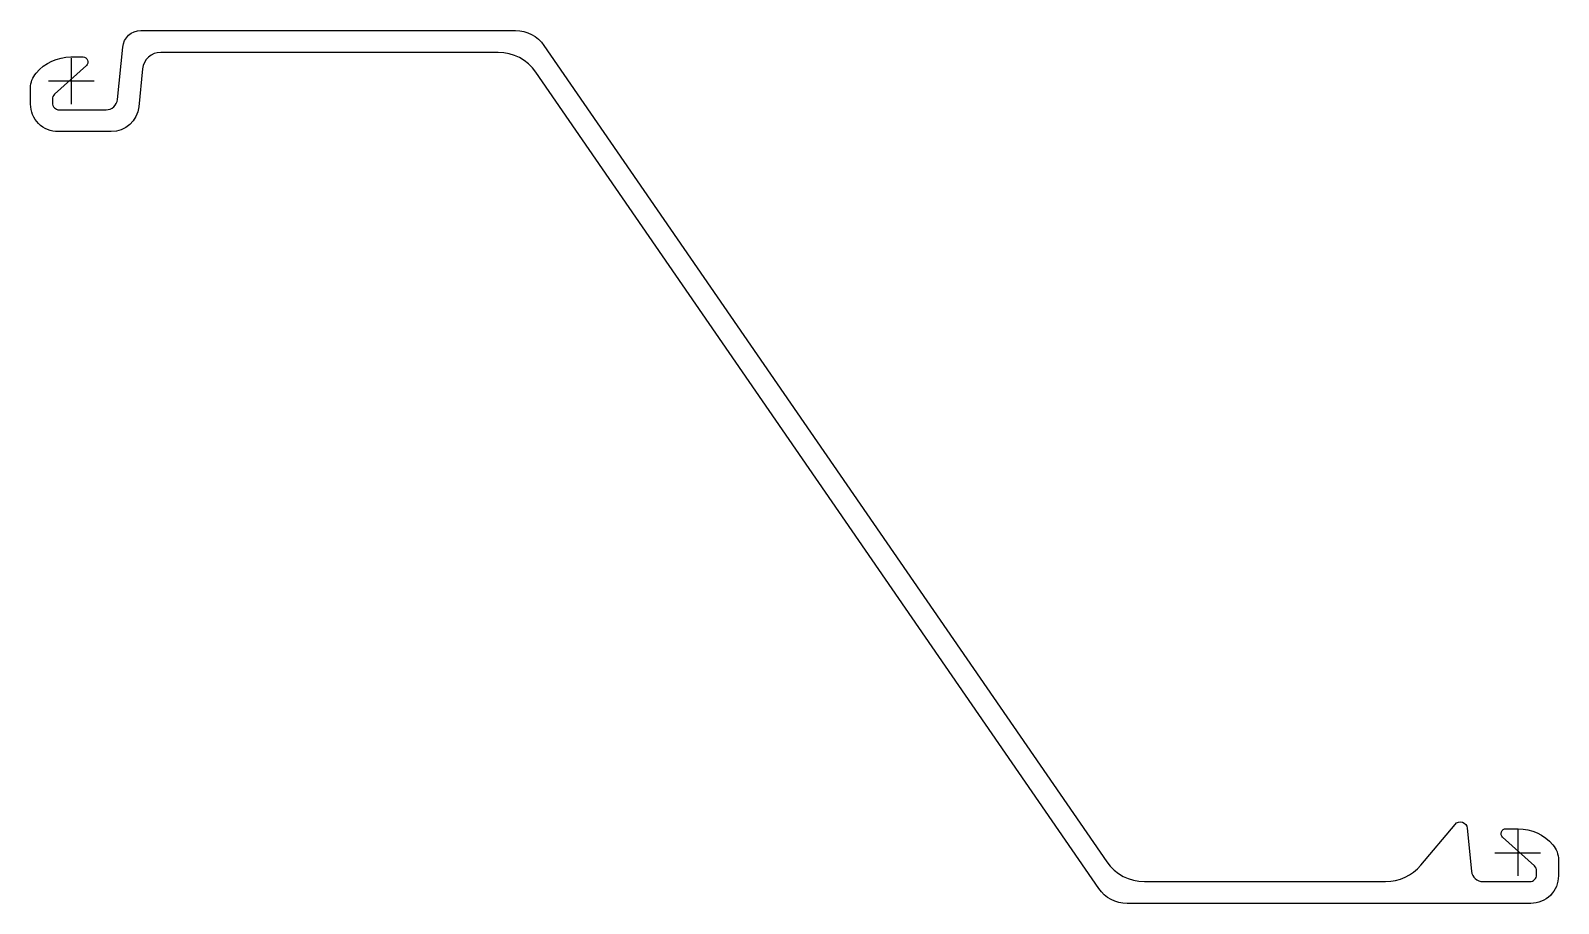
# Model space of a CAD drawing. Header units: millimetres. Extents: x -18 to 648, y -358 to 22.
import ezdxf

# ---------------------------------------------------------------- set-up
doc = ezdxf.new("R2010")
doc.units = ezdxf.units.MM
doc.header["$LTSCALE"] = 0.2

msp = doc.modelspace()

# ---------------------------------------------------------------- linework, layer by layer
at = {"flags": 128}
msp.add_lwpolyline([(451.03, -339.86, 0.246549), (467.49, -348.5), (572.48, -348.5, 0.221695), (587.8, -341.36), (602.72, -323.57, -0.663701), (608.01, -325.2), (609.89, -344, 0.385312), (614.86, -348.5), (635.25, -348.5, 0.414214), (638.25, -345.5), (638.25, -343.87, 0.212557), (637.26, -341.64), (623.45, -329.21, -0.687281), (624.88, -325.5), (630.15, -325.5, -0.219232), (645.35, -332.5, -0.17875), (647.75, -339), (647.75, -346, -0.414214), (635.75, -358), (459.88, -358, -0.246549), (447.53, -351.52), (202.37, 3.86, 0.246549), (185.91, 12.5), (38.95, 12.5, 0.385312), (30.99, 5.3), (29.34, -11.19, -0.385312), (17.4, -22), (-5.75, -22, -0.414214), (-17.75, -10), (-17.75, -3, -0.17875), (-15.35, 3.5, -0.219232), (-0.15, 10.5), (5.12, 10.5, -0.687281), (6.55, 6.79), (-7.26, -5.64, 0.212557), (-8.25, -7.87), (-8.25, -9.5, 0.414214), (-5.25, -12.5), (15.14, -12.5, 0.385312), (20.11, -8), (22.39, 14.8, -0.385312), (30.35, 22), (193.52, 22, -0.246549), (205.87, 15.52)], format="xyb", close=True, dxfattribs=at)
at = {"layer": 'DEFPOINTS'}
for p, q in [((0, 10), (0, -10)), ((10, 0), (-10, 0)), ((630, -326), (630, -346)), ((620, -336), (640, -336))]:
    msp.add_line(p, q, dxfattribs=at)

doc.saveas('drawing.dxf')
